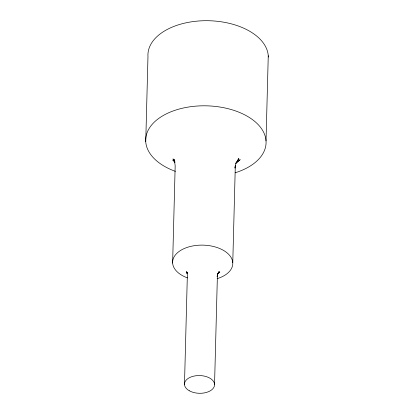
<?xml version="1.0" encoding="UTF-8"?>
<svg xmlns="http://www.w3.org/2000/svg" width="414" height="414" viewBox="0 0 414 414"><rect width="100%" height="100%" fill="white"/><g stroke="black" fill="none" stroke-linecap="round" stroke-linejoin="round"><path stroke-width="0.62" d="M145.744 141.697L147.974 56.599A60.206 35.469 1.5 0 1 206.726 20.7A60.206 35.469 1.5 0 1 268.303 57.018M172.633 263.061L175.179 165.807L174.32 159.519L174.837 161.3M184.484 384.528L187.351 275.119L186.921 271.972L187.268 273.157M214.555 384.327L217.417 274.912L217.153 276.64M232.771 262.657L235.318 165.403L234.966 167.701M266.026 140.884L268.256 55.786M234.961 168.156L235.773 163.856L238.862 158.433L235.789 163.307L240.156 159.654L235.768 163.251M217.179 276.599L217.645 274.14L219.192 271.429L217.655 273.866L219.839 272.039L217.397 274.037M174.315 161.196L172.814 160.109L174.987 162.107M187.563 273.276L186.165 272.267L187.34 273.349M174.108 160.327L172.985 158.878L174.889 162.645M187.376 273.1L186.253 271.651L187.34 273.804M187.475 277.897A30.103 17.735 1.5 0 1 179.899 250.894A30.103 17.735 1.5 0 1 226.116 252.116A30.103 17.735 1.5 0 1 217.102 278.684M175.432 171.375A60.206 35.469 1.5 0 1 160.166 117.431A60.206 35.469 1.5 0 1 252.499 119.641A60.206 35.469 1.5 0 1 235.131 172.798M189.317 390.775A15.049 8.87 1.5 0 0 214.198 386.624A15.049 8.87 1.5 0 0 195.041 375.881A15.049 8.87 1.5 0 0 189.317 390.775"/></g></svg>
